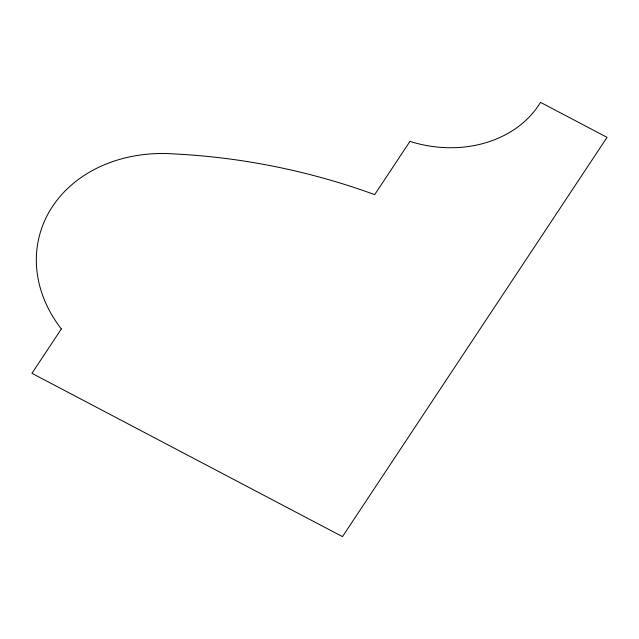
<?xml version="1.0" encoding="UTF-8"?>
<svg xmlns="http://www.w3.org/2000/svg" width="639" height="639" viewBox="0 0 639 639"><rect width="100%" height="100%" fill="white"/><g stroke="black" fill="none" stroke-linecap="round" stroke-linejoin="round"><path stroke-width="0.96" d="M61.344 328.949L31.95 373.32L342.48 536.64L607.05 137.361L540.506 102.36A112.576 92.887 14.6 0 1 409.958 141.387L374.686 194.623A569.149 469.609 14.6 0 0 173.912 153.919A140.364 115.819 14.6 0 0 51.767 207.619A140.364 115.819 14.6 0 0 61.344 328.949"/></g></svg>
